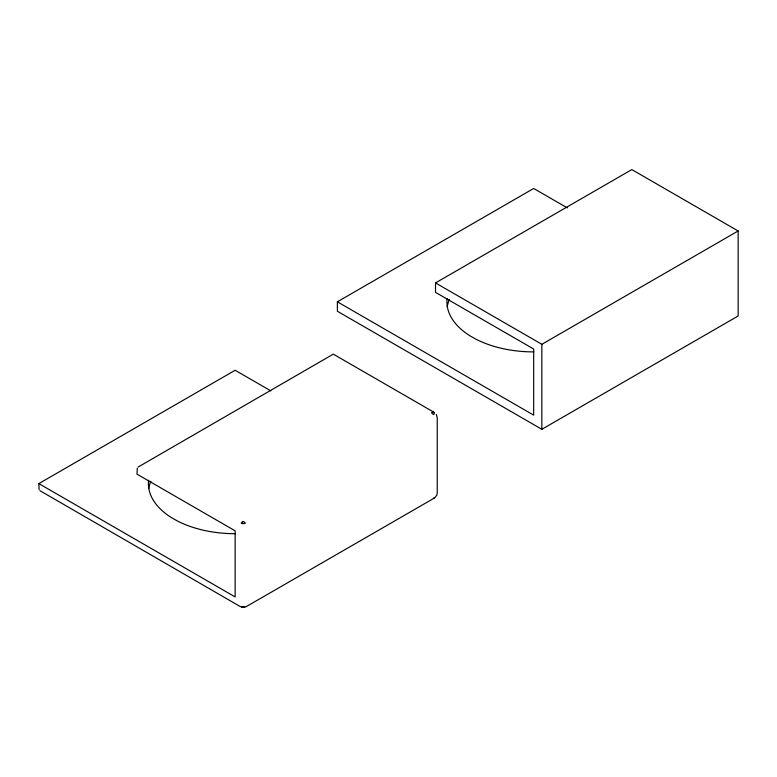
<?xml version="1.0" encoding="UTF-8"?>
<svg xmlns="http://www.w3.org/2000/svg" width="777" height="777" viewBox="0 0 777 777"><rect width="100%" height="100%" fill="white"/><g stroke="black" fill="none" stroke-linecap="round" stroke-linejoin="round"><path stroke-width="1.17" d="M137.276 468.21L136.995 474.155L235.149 530.827L235.149 596.93L38.85 483.605L39.132 489.549M434.994 497.562L436.849 495.104L437.228 493.045L437.228 417.492L436.285 414.384M138.092 467.074L333.294 354.147L434.343 412.48M337.373 301.806L533.673 415.141L533.673 349.028L435.518 292.366L435.518 282.915L631.818 169.58L738.15 230.973L738.15 315.977L541.851 429.302L337.373 311.247L337.373 301.806L533.673 188.471L567.259 207.867M38.85 483.605L235.149 370.27L270.843 390.88M435.518 282.915L541.851 344.308L738.15 230.973M246.222 606.662L434.343 498.057M243.327 606.381L241.288 606.924A2.894 1.671 0 0 0 245.377 606.924L244.386 606.827M240.433 606.662L39.948 490.685M541.851 344.308L541.851 429.302M235.373 533.692A86.752 50.087 0 0 1 177.603 521.085L172.309 518.133A86.752 50.087 0 0 1 148.592 480.244M148.737 488.626A86.752 50.087 0 0 1 150.825 481.284M434.246 497.571A2.894 1.671 0 0 1 433.488 498.319M533.896 351.894A86.752 50.087 0 0 1 476.126 339.287L470.833 336.334A86.752 50.087 0 0 1 447.115 298.446M447.261 306.828A86.752 50.087 0 0 1 449.339 299.495M242.269 522.154L241.288 523.193A2.894 1.671 0 0 0 245.377 523.193L243.327 521.377L242.269 522.154M432.507 412.315L431.449 412.772L433.488 414.578A2.894 1.671 0 0 0 433.488 412.218L432.507 412.315"/></g></svg>
